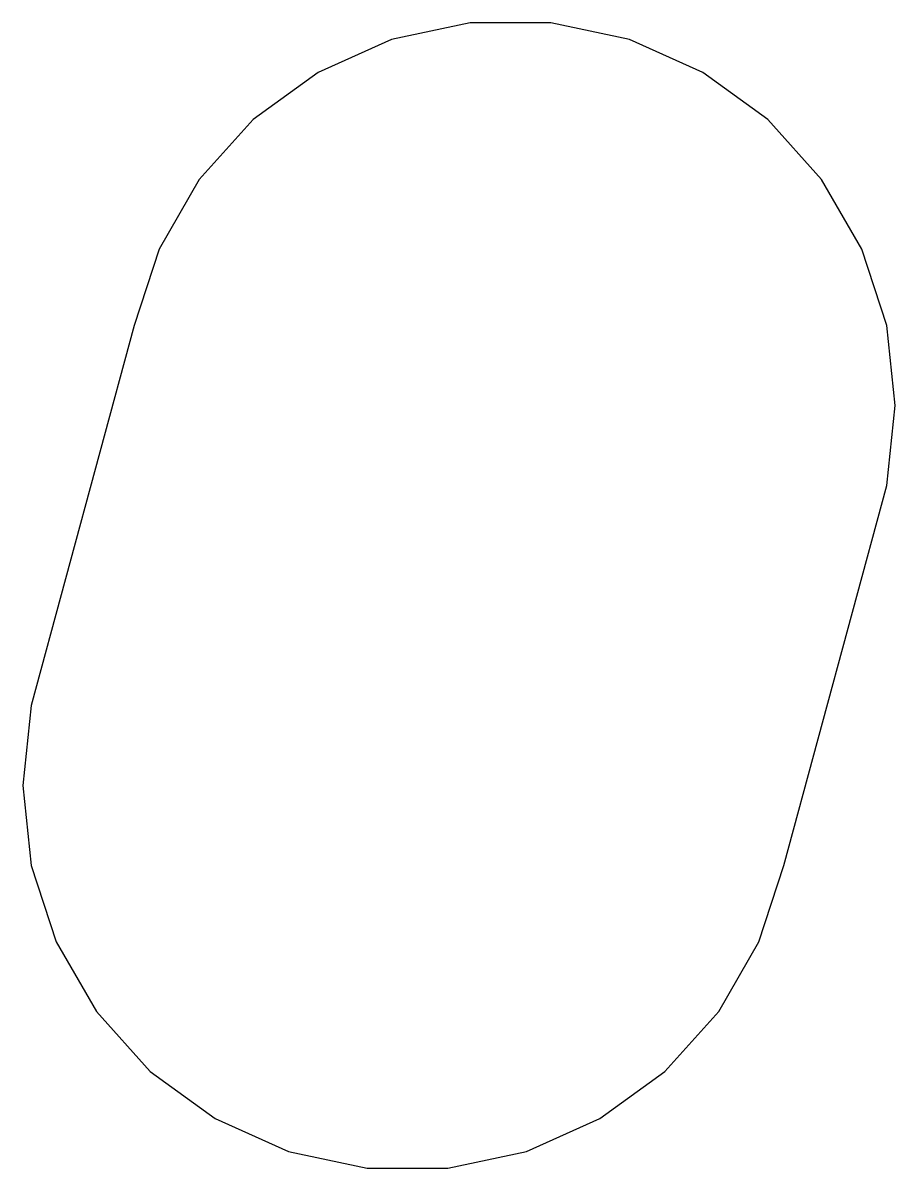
# Model space of a CAD drawing. Header units: metres. Extents: x -5.5 to 7, y -5.5 to 10.9.
import ezdxf

# ---------------------------------------------------------------- set-up
doc = ezdxf.new("R2010")
doc.units = ezdxf.units.M

msp = doc.modelspace()

# ---------------------------------------------------------------- linework, layer by layer
for p, q in [((0.897489, 10.9002), (-0.227198, 10.6612)), ((2.0473, 10.9002), (0.897489, 10.9002)), ((3.17199, 10.6612), (2.0473, 10.9002)), ((-0.227198, 10.6612), (-1.2776, 10.1935)), ((4.2224, 10.1935), (3.17199, 10.6612)), ((-1.2776, 10.1935), (-2.20782, 9.51766)), ((5.15261, 9.51766), (4.2224, 10.1935)), ((-2.20782, 9.51766), (-2.9772, 8.66318)), ((5.92199, 8.66318), (5.15261, 9.51766)), ((-2.9772, 8.66318), (-3.5521, 7.66741)), ((6.4969, 7.66741), (5.92199, 8.66318)), ((-3.5521, 7.66741), (-3.90742, 6.57387)), ((6.85221, 6.57387), (6.4969, 7.66741)), ((-3.90742, 6.57387), (-5.37981, 1.14351)), ((6.9724, 5.43036), (6.85221, 6.57387)), ((6.85221, 4.28684), (6.9724, 5.43036)), ((5.37981, -1.14351), (6.85221, 4.28684)), ((-5.37981, 1.14351), (-5.5, 0)), ((-5.5, 0), (-5.37981, -1.14351)), ((-5.37981, -1.14351), (-5.0245, -2.23705)), ((5.0245, -2.23705), (5.37981, -1.14351)), ((-5.0245, -2.23705), (-4.44959, -3.23282)), ((4.44959, -3.23282), (5.0245, -2.23705)), ((-4.44959, -3.23282), (-3.68022, -4.0873)), ((3.68022, -4.0873), (4.44959, -3.23282)), ((-3.68022, -4.0873), (-2.75, -4.76314)), ((2.75, -4.76314), (3.68022, -4.0873)), ((-2.75, -4.76314), (-1.69959, -5.23081)), ((1.69959, -5.23081), (2.75, -4.76314)), ((-1.69959, -5.23081), (-0.574907, -5.46987)), ((0.574907, -5.46987), (1.69959, -5.23081)), ((-0.574907, -5.46987), (0.574907, -5.46987))]:
    msp.add_line(p, q)

doc.saveas('drawing.dxf')
